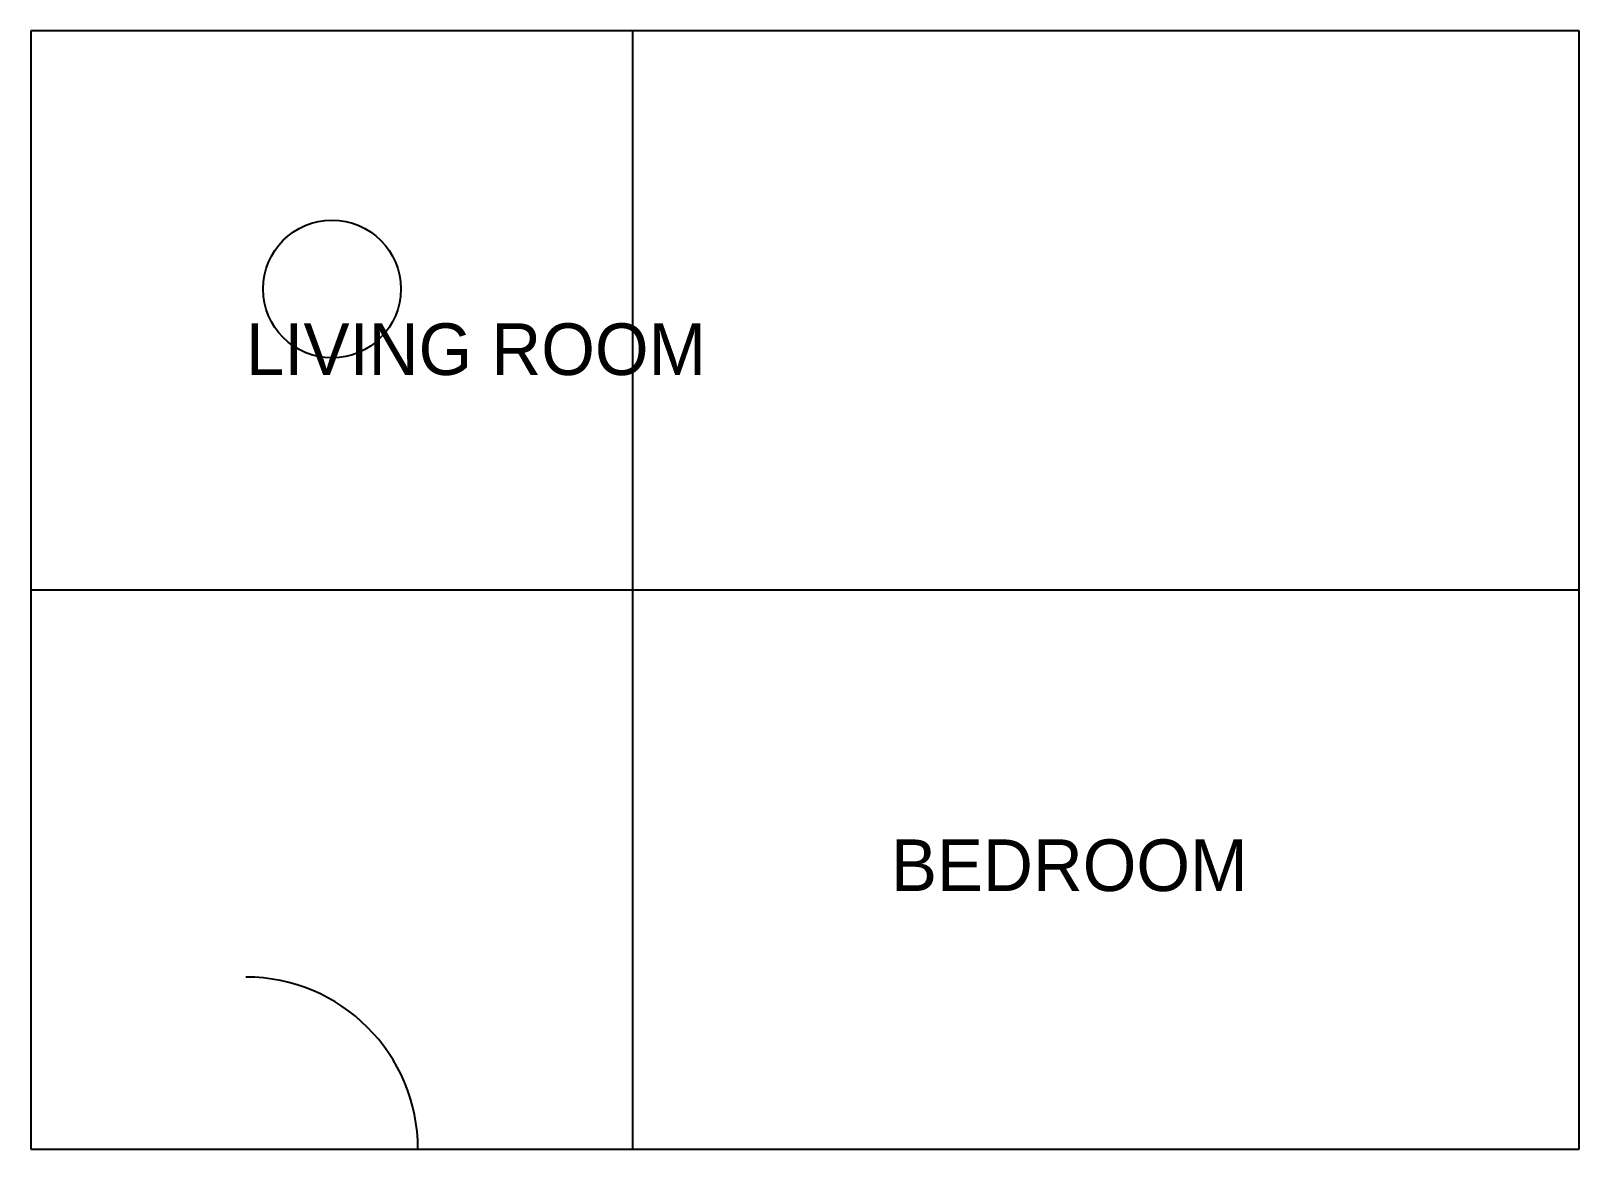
# Model space of a CAD drawing. Extents: x 10 to 190, y 10 to 140.
import ezdxf

# ---------------------------------------------------------------- set-up
doc = ezdxf.new("R2010")
doc.units = 0
doc.layers.get('0').update_dxf_attribs({"linetype": 'CONTINUOUS'})
doc.layers.add('DOORS', color=3, linetype='CONTINUOUS')
doc.layers.add('WALLS', color=1, linetype='CONTINUOUS')

msp = doc.modelspace()

# ---------------------------------------------------------------- linework, layer by layer
msp.add_circle((45, 110), 8)
at = {"layer": 'DOORS'}
msp.add_line((35, 10), (55, 10), dxfattribs=at)
msp.add_arc((35, 10), 20, 0, 90, dxfattribs=at)
at = {"layer": 'WALLS'}
for p, q in [((190, 140), (10, 140)), ((10, 140), (10, 10)), ((80, 10), (80, 140)), ((190, 10), (190, 140)), ((10, 75), (80, 75)), ((80, 75), (190, 75)), ((10, 10), (190, 10))]:
    msp.add_line(p, q, dxfattribs=at)

# ---------------------------------------------------------------- texts
for s, p in [('LIVING ROOM', (35, 100)), ('BEDROOM', (110, 40))]:
    msp.add_text(s, height=6).set_placement(p)

doc.saveas('drawing.dxf')
